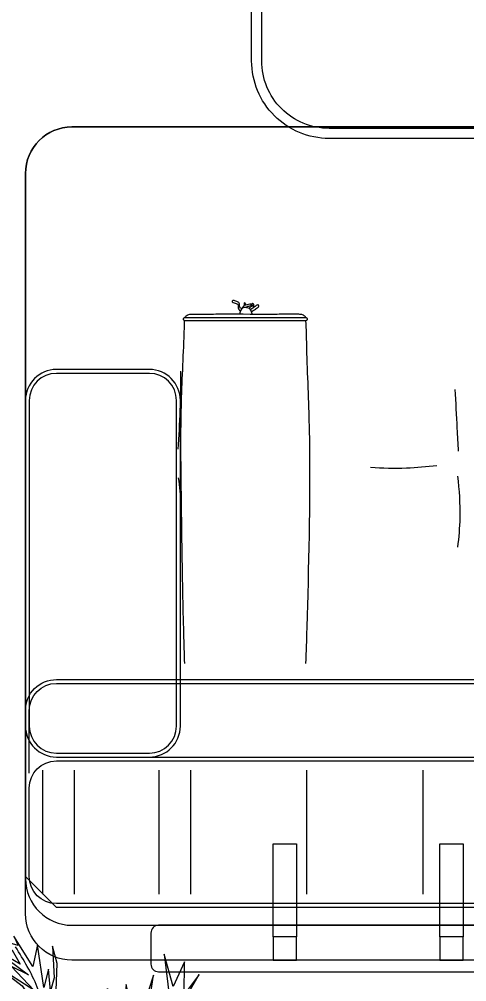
# Model space of a CAD drawing. Header units: centimetres. Extents: x 5488 to 20269, y -31398 to -19684.
# Drawn here: x 6651.5 to 6709.3, y -23982 to -23857.8 of the extents above; entities that cross this region are included whole.
import ezdxf

# ---------------------------------------------------------------- set-up
doc = ezdxf.new("R2010")
doc.units = ezdxf.units.CM
doc.set_wipeout_variables(frame=1)
for name, pattern in [('( Hidden )', [0.375, 0.25, -0.125]), ('DOT', [0.25, 0, -0.25]), ('HIDDEN', [9.524999999999999, 6.35, -3.175])]:
    doc.linetypes.add(name, pattern=pattern)
doc.layers.add('wipeout', color=7, linetype='Continuous', true_color=0xffffff)
for name, color, linetype, lineweight in [('xxx_Auto_FFE_UPHOLSTERY', 67, 'Continuous', 20), ('xxx_Auto_FFE_WOOD', 36, 'Continuous', 0), ('xxx_Auto_Kaplama_Ahşap Tarama', 16, 'Continuous', 5), ('xxx_Auto_Tefris_Tefris', 32, 'Continuous', 15), ('xxx_Auto_Yardimci_Yazi', 7, 'Continuous', 9)]:
    doc.layers.add(name, color=color, linetype=linetype, lineweight=lineweight)
doc.layers.add('xxx_Auto_LANDSCAPE', color=7, linetype='Continuous', lineweight=0, true_color=0x496639)
doc.styles.add('4N_100', font='arial.ttf', dxfattribs={"height": 16})

# ---------------------------------------------------------------- blocks, each defined once
blk = doc.blocks.new('uyt6ueueyu')
at = {"linetype": 'DOT'}
blk.add_wipeout([(-901.9077874563318, 523.8702232043166), (-841.9077874563314, 523.8702232043091), (-834.8367196444668, 520.9412910161741), (-831.9077874563328, 513.8702232043092), (-831.9077874563319, 451.68378839778853), (-834.8367196444668, 446.79915539244286), (-841.9077874563318, 443.8702232043088), (-901.9077874563322, 443.8702232043161), (-908.9788552681969, 446.7991553924511), (-911.9077874563309, 453.87022320431606), (-911.9077874563318, 513.8702232043165), (-908.9788552681968, 520.9412910161825)], dxfattribs=at).dxf.layer = 'wipeout'
at = {"color": 0}
for points in [[(-901.90778745633, 523.8702232043161), (-841.9077874563318, 523.8702232043088, -0.4142135623730577), (-831.9077874563318, 513.8702232043088), (-831.9077874563318, 453.8702232043088, -0.4142135623731325), (-841.9077874563318, 443.8702232043088), (-901.9077874563318, 443.8702232043161, -0.4142135623730576), (-911.90778745633, 453.8702232043161), (-911.9077874563318, 513.8702232043161, -0.4142135623731324)], [(-901.90778745633, 522.5702232043168), (-841.9077874563318, 522.5702232043095, -0.4142135623730618), (-833.2077874563329, 513.8702232043088), (-833.2077874563311, 453.8702232043088, -0.4142135623731326), (-841.9077874563318, 445.1702232043081), (-901.9077874563318, 445.1702232043153, -0.4142135623730618), (-910.6077874563307, 453.8702232043161), (-910.6077874563307, 513.8702232043161, -0.4142135623731326)]]:
    blk.add_lwpolyline(points, format="xyb", close=True, dxfattribs=at)
at = {"layer": 'xxx_Auto_Yardimci_Yazi', "color": 0, "linetype": '( Hidden )', "ltscale": 50, "style": '4N_100'}
blk.add_text('80x80cm', height=7, rotation=90, dxfattribs=at).set_placement((-862.0643524654037, 465.8070606345846))
blk = doc.blocks.new('lf01_sedir baza')
at = {"layer": 'xxx_Auto_FFE_WOOD'}
blk.add_lwpolyline([(3526.075064179525, 1344.286187823665), (3526.075064179525, 1126.286187823665, -0.4142135623730945), (3520.075064179525, 1120.286187823665), (3424.575064179525, 1120.286187823665, -0.4142135623730951), (3418.575064179525, 1126.286187823665), (3418.575064179525, 1244.286187823665, 0.4142135623730951), (3412.575064179525, 1250.286187823665), (3224.575064179525, 1250.286187823665, -0.4142135623730945), (3218.575064179525, 1256.286187823665), (3218.575064179525, 1265.286187823665)], format="xyb", dxfattribs=at)
blk.add_lwpolyline([(3522.575064179525, 1136.476712804353), (3526.575064179525, 1136.476712804353, 0.414213562373095), (3527.575064179525, 1137.476712804353), (3527.575064179521, 1333.286187824928, 0.414213562373095), (3526.575064179521, 1334.286187824928), (3522.575064179521, 1334.286187824928, 0.414213562373095), (3521.575064179521, 1333.286187824928), (3521.575064179525, 1137.476712804353, 0.414213562373095)], format="xyb", close=True, dxfattribs=at)
at = {"layer": 'xxx_Auto_FFE_WOOD', "linetype": 'HIDDEN', "ltscale": 5}
blk.add_lwpolyline([(3526.078526019247, 1334.286244849365), (3526.075064179525, 1136.476712804353)], dxfattribs=at)
for points in [[(3511.075064179521, 1173.786187824928), (3511.075064179521, 1176.786187824928), (3523.075064179521, 1176.786187824928), (3523.075064179521, 1173.786187824928)], [(3526.075064179521, 1173.786187824928), (3526.075064179521, 1176.786187824928), (3523.075064179521, 1176.786187824928), (3523.075064179521, 1173.786187824928)], [(3511.07506418393, 1152.286187813421), (3511.07506418393, 1155.286187813421), (3523.07506418393, 1155.286187813421), (3523.07506418393, 1152.286187813421)], [(3526.07506418393, 1152.286187813421), (3526.07506418393, 1155.286187813421), (3523.07506418393, 1155.286187813421), (3523.07506418393, 1152.286187813421)]]:
    blk.add_lwpolyline(points, close=True, dxfattribs=at)
blk = doc.blocks.new('mimder plan')
for points in [[(-196, -10.5), (-196, -95, 0.4142135623730951), (-191, -100), (-5.99997067260756, -100, -0.4142135623730951), (2.932739243988181e-05, -106), (2.932739243988181e-05, -224.0000000000036, 0.4142135623731054), (6.00002932739244, -230.0000000000036), (97.00005865478215, -230.0000000000036, 0.4142135623730951), (103.0000586547822, -224.0000000000036), (103.0000586547822, -10.5, 0.4142135623730951), (97.00005865478215, -4.5), (-190, -4.5, 0.414213562373095)], [(100.2071654359697, -225.9999706726048, -0.4142135623729428), (96.70716543596973, -229.4999706726048), (85.29295187360003, -229.4999706726121, -0.414213562373095), (81.79295187360003, -225.9999706726121), (81.79295187360003, -78.41421356237333, -0.414213562373095), (85.2929518735964, -74.91421356237333), (96.70716543596973, -74.91421356236606, -0.4142135623732472), (100.2071654359697, -78.41421356236606)], [(80.79295187360003, -226), (80.79295187360003, -214, 0.414213562373095), (77.29295187360003, -210.5), (35.29295187360003, -210.5, 0.414213562373095), (31.79295187360003, -214), (31.79295187360003, -226, 0.414213562373095), (35.29295187360003, -229.5), (77.29295187360003, -229.5, 0.414213562373095)]]:
    blk.add_lwpolyline(points, format="xyb", close=True)
for points in [[(81.29295187360003, -226), (81.29295187360003, -78.41421356237333, -0.4142135623729902), (85.2929518735964, -74.41421356237333), (96.70716543596973, -74.41421356236606, -0.4142135623732038), (100.7071654359697, -78.41421356236606), (100.7071654359697, -225.9999706726048), (96.70716543596973, -229.9999706726048)], [(96.70716543596973, -229.9999706726048), (75.29295187360003, -229.9999706726121, -0.4142135623732038), (71.29295187360003, -225.9999706726121), (71.29295187360003, -82.46133972286043)], [(83.35646020049353, -229.4999706726085), (75.29295187360003, -229.4999706726121, -0.414213562373095), (71.79295187360003, -225.9999706726121), (71.79295187360003, -82.6150629442709)], [(81.29295187360003, -214, 0.414213562373095), (77.29295187360003, -210), (35.29295187360003, -210, 0.414213562373095), (31.29295187360003, -214), (31.29295187360003, -226, 0.414213562373095), (35.29295187360003, -230), (77.29295187360003, -230, 0.414213562373095), (81.29295187360003, -226)]]:
    blk.add_lwpolyline(points, format="xyb")
for points in [[(99.0000586547485, -178.6642135623661), (83.0000586547485, -178.6642135623661)], [(99.0000586547485, -193.6642135623661), (83.0000586547485, -193.6642135623661)], [(99.0000586547485, -208.6642135623661), (83.0000586547485, -208.6642135623661)], [(99.00005865045568, -212.7499413345504), (83.00005865045568, -212.7499413345504)], [(99.0000586547485, -223.6642135623661), (83.0000586547485, -223.6642135623661)], [(99.00005865045568, -227.7499413345504), (83.00005865045568, -227.7499413345504)]]:
    blk.add_lwpolyline(points)
for points in [[(41.84445807927295, -174.0743193661147), (38.90252178880655, -174.2424794597173), (33.85919428677698, -174.4947072025898)], [(45.04939721478695, -174.1922054575443), (50.41811483272068, -173.9061716700417), (54.23660978627049, -174.202187488012)], [(43.70716543596973, -176.8658959362001), (44.0433872694357, -180.817447377849), (43.95933656345915, -185.4416143988492)], [(24.95886885789696, -209.2638845986294), (24.96006375462639, -209.361133164577), (24.95568247594383, -209.4607891270862), (24.94201063999026, -209.519475915884), (24.90006639991225, -209.5957785525461), (24.8628707193584, -209.6295132036503), (24.79795784862836, -209.6503236047029), (24.75414541311875, -209.6437502288136), (24.7147142562917, -209.6196474226599), (24.6818549296604, -209.5670599020705), (24.64127458881012, -209.4855384820949), (24.6380424941508, -209.4520245403219), (24.63485611220131, -209.2638845986294), (24.63366121547188, -208.9763974396919), (24.63519321093372, -208.5519920377337), (24.63106963493374, -201.3282005645779), (24.63366121547188, -199.7627637307123), (24.6380424941508, -197.6494005326895), (24.63366121547188, -194.0756364924673), (24.63585185480952, -193.8871976202863), (24.6380424941508, -193.7973606701307), (24.64450147254138, -193.7303497262437), (24.6818549296604, -193.6439802733767), (24.75414541311875, -193.5826279092907), (24.83957955697588, -193.5826279092907), (24.90597648005678, -193.6372992929246), (24.93815753686977, -193.6943765830911), (24.95568247594383, -193.7513465254306), (24.95849927743075, -193.7902708886177), (24.95787311528511, -193.9485498560098), (24.96006375462639, -194.1720469468819), (24.96006375462639, -194.5335866002206), (24.97453972468975, -199.8163657490441), (24.96006375462639, -204.0496644711748), (24.95568247594383, -205.5145298926218), (24.96006375462639, -207.6980099131288), (24.95568247594383, -209.0357062838884), (24.95886885789696, -209.2638845986294)], [(69.21862792673528, -193.7901314377268), (64.68449223064272, -193.6287095718544), (61.78951977046927, -193.5465006495724), (37.49860267478834, -193.3652217129966), (27.25364335369341, -193.7009499540436), (25.07397594643589, -193.7820224507414), (24.95643862329052, -193.790420011137)], [(24.63366121547188, -209.4040880424473), (24.45841164907506, -209.3139822345911), (24.18677465430846, -208.9130019408112), (24.13961230375753, -208.34294430519), (24.15101529953427, -207.5961804246581), (24.13200928556216, -205.436743960443), (24.14077175509919, -198.314414163222), (24.12160346026394, -196.1831576045697), (24.13200928556216, -194.7636571953481), (24.20353114825593, -194.254185167767), (24.30692422595712, -194.047178400433), (24.45841164907506, -193.8981535462917), (24.57233813585299, -193.8396499499177), (24.6380424941508, -193.82104980636), (24.64137093681893, -193.8239218726922)], [(23.81748227808021, -200.8210992090062), (23.57748973957678, -200.4171657548577), (23.26412990033532, -199.9706496629005), (23.10596462195281, -199.8604932947565), (23.05087810899749, -199.8896368323003), (22.9491185916213, -199.9375577214087), (22.9488873706814, -199.9376280081233), (23.04946672090409, -200.206357232164), (23.38549514895385, -200.6600566322923), (23.5165981172122, -200.8509778594962), (23.55349159833531, -200.9461638969296)], [(23.26870709248215, -200.5079971544292), (23.08813841494157, -200.492891669026), (22.97703837920744, -200.5136388131905), (22.88396295369785, -200.5272590790992), (22.79861935369081, -200.6581561326602), (22.81571973754217, -200.7396401401529), (22.8669089863597, -200.7773544853408), (23.01047415574612, -200.7396401401529), (23.10325958593785, -200.7323548822897), (23.18701981565937, -200.8475727907025), (23.30735588120842, -201.0253488815433), (23.38478262978788, -201.0838684953014)], [(23.39049651748246, -201.953334901209), (23.18361557716162, -201.8937197610067), (23.00387288288221, -201.7122894470376), (22.89335950113491, -201.3849140372076), (22.82664498489794, -201.0475214050712), (22.82310840740138, -200.9168541516483), (22.86817643011636, -200.8394711598012), (22.91160090105586, -200.8154833585904), (23.01712234915431, -200.910102712558), (23.06320034563578, -200.9564557003432), (23.14521887312185, -201.1815859580165), (23.23794141238068, -201.4285908966849), (23.30667631138749, -201.5477953943155)], [(24.12769946261142, -200.7435995190208), (23.85100569559472, -200.812413510419), (23.64491757144606, -200.8837891570511), (23.43331289603702, -201.0899659339375), (23.31764777537137, -201.3968969583184), (23.29658896580258, -201.6688270634695), (23.35889454973403, -201.9012425790024), (23.52028958171832, -202.0912937699832), (23.7528368077019, -202.2354932971757), (23.98503790650102, -202.3124636064458), (24.1274491522363, -202.324637105412)], [(23.45984238249548, -202.0453212580796), (23.39301615781187, -202.1863970010454), (23.26507991742801, -202.3180067350077), (23.12160917855545, -202.3487999915124), (22.93581829881987, -202.3648065917623), (22.82696509964626, -202.3720263371215), (22.72455347515097, -202.4052104885632), (22.53050210191032, -202.6951183248748), (22.42768481678468, -202.9777934031445), (22.38067090300501, -203.1422030168906), (22.39582942775633, -203.2232207007874), (22.46697770457286, -203.3214115916926), (22.64044077131803, -203.1957217422932), (22.74885441980769, -202.9227405539459), (22.95676512993123, -202.5501542717466), (23.12160917855545, -202.5501542717466), (23.26631610954246, -202.5429208412315), (23.47630137898705, -202.4695717429277), (23.66489379588347, -202.341864608039), (23.71392509449106, -202.2164330253872)], [(22.93065742316139, -201.5237393794159), (22.82981172546897, -201.5722182301797), (22.75981506951393, -201.6114510492007), (22.69918376575697, -201.6578199868709), (22.65643279343385, -201.6941670771012), (22.72340931589679, -201.7435801231695), (22.77518548869739, -201.7782642739039), (22.85498729904975, -201.7663069567679), (22.93478910940212, -201.7543496396356), (23.01987473033842, -201.7380632736786)], [(23.33933993812934, -201.3245986990405), (23.30980738687322, -201.3515201895716), (23.21713773670308, -201.378993943581)], [(69.21868874192842, -209.4362423553794), (65.39077246662237, -209.5455847740195), (60.00193399416275, -209.6763379871518), (46.51658700211738, -209.8808627433173), (36.65606048799054, -209.884441999322), (27.18040762579585, -209.5229472222636), (24.95787311528511, -209.4443555589933)], [(45.29073662471092, -210.2635790910354), (48.73263612923074, -209.9272713013597), (53.32746191655497, -210.0113513481592)], [(41.59229645655614, -210.2635790910354), (36.54896895452657, -210.0113513481592), (31.505641452497, -209.9272713013597)]]:
    blk.add_spline(points, degree=3)
blk = doc.blocks.new('A$Caa46bac8')
blk.add_blockref('lf01_sedir baza', (-3524.317704866644, -1348.528828510785))
at = {"layer": 'xxx_Auto_FFE_UPHOLSTERY'}
blk.add_blockref('mimder plan', (-105.7426700145106, 1.757359312879998), dxfattribs=at)
blk = doc.blocks.new('palm_plan')
at = {"color": 0}
for p, q in [((-35.70663038191378, 74.410808784869), (-52.98413269116827, 98.95932998445187)), ((-52.98413269116827, 98.95932998445187), (-46.84102143616565, 87.45221034506449)), ((-23.80435169049179, 73.26009603593047), (-39.93002000458091, 97.80861854384602)), ((-39.93002000458091, 97.80861854384602), (-36.47451801908301, 80.54793908476495)), ((-22.26857387674136, 78.24651489522057), (-29.56351912691025, 95.8907648345039)), ((-29.56351912691025, 95.8907648345039), (-23.80435169049179, 73.26009603593047)), ((-46.84102143616565, 87.45221034506449), (-62.19879957367266, 94.74005339389805)), ((-62.19879957367266, 94.74005339389805), (-52.98413269116827, 84.00007471491426)), ((-36.47451801908301, 80.54793908476495), (-41.84974163691641, 90.52077549501246)), ((-41.84974163691641, 90.52077549501246), (-35.70663038191378, 74.410808784869)), ((-21.88462751874522, 91.67148824395099), (-22.26857387674136, 78.24651489522057)), ((-16.12546008232675, 54.84870513624264), (-21.88462751874522, 91.67148824395099)), ((-12.28601681765576, 92.05505872415233), (-13.82179463140619, 72.10938459532463)), ((-11.51812664107456, 71.72581411512238), (-12.28601681765576, 92.05505872415233)), ((-52.98413269116827, 84.00007471491426), (-70.26163500042367, 86.68506938465998)), ((-70.26163500042367, 86.68506938465998), (-48.37679924991608, 79.78079812436044)), ((-13.82179463140619, 72.10938459532463), (-16.89335025890796, 87.45221034506449)), ((-16.89335025890796, 87.45221034506449), (-16.12546008232675, 54.84870513624264)), ((-36.85846437707914, 60.21869447573499), (-62.58274593166971, 77.09580345461472)), ((-62.58274593166971, 77.09580345461472), (-41.46579781833225, 57.53369980598927)), ((-48.37679924991608, 79.78079812436044), (-41.84974163691641, 74.79437926507035)), ((-35.70663038191378, 64.82154154649015), (-46.07313125958444, 75.56152022547485)), ((-46.07313125958444, 75.56152022547485), (-36.85846437707914, 60.21869447573499)), ((-5.375015386071027, 77.09580345461472), (-8.83051483215695, 60.60226495593724)), ((-3.071347395739394, 37.58802567716157), (-5.375015386071027, 77.09580345461472)), ((36.15903166217868, 67.82188106386002), (44.90009571580231, 77.20937459507513)), ((-41.84974163691641, 74.79437926507035), (-35.70663038191378, 64.82154154649015)), ((-10.36629264590829, 53.31442190710277), (-11.51812664107456, 71.72581411512238)), ((-1.919513400573123, 65.97225429542868), (-3.071347395739394, 37.58802567716157)), ((-1.151625763403899, 53.69799369563771), (-1.919513400573123, 65.97225429542868)), ((2.303876222094004, 70.1915308859825), (-1.151625763403899, 53.69799369563771)), ((2.303876222094004, 53.69799369563771), (2.303876222094004, 70.1915308859825)), ((30.29720342735618, 58.60068317820242), (36.15903166217868, 67.82188106386002)), ((-41.46579781833225, 57.53369980598927), (-64.11852374542013, 62.13654818507712)), ((-64.11852374542013, 62.13654818507712), (-49.1446868870853, 53.69799369563771)), ((-8.83051483215695, 60.60226495593724), (-10.36629264590829, 53.31442190710277)), ((-30.97197845426399, 42.55089454534118), (-66.3673709151135, 52.43674513842598)), ((-66.3673709151135, 52.43674513842598), (-42.77044345435115, 48.2542706423128)), ((-42.77044345435115, 48.2542706423128), (-54.94950278893793, 53.5774203578203)), ((-54.94950278893793, 53.5774203578203), (-46.57639949640998, 53.19719528468886)), ((-46.57639949640998, 53.19719528468886), (-50.00175866455629, 53.95764543095174)), ((5.37543184959577, 34.90303100741494), (2.303876222094004, 53.69799369563771)), ((-29.06900170294011, 40.26954410655253), (-58.37486195708516, 45.97292020352415)), ((-58.37486195708516, 45.97292020352415), (-30.97197845426399, 42.55089454534118)), ((-27.92721362061729, 38.74864512235945), (-50.00175866455629, 41.02999425281541)), ((-50.00175866455629, 41.02999425281541), (-29.06900170294011, 40.26954410655253)), ((-89.17843678241297, 34.02727617967957), (-98.39132099787639, 35.56126110893274)), ((-98.39132099787639, 35.56126110893274), (-83.03651397210433, 29.4253200835883)), ((-35.91972257864563, 38.36842004922801), (-22.59887516173512, 36.84751975670224)), ((-35.43661727103427, 37.09524734651859), (-18.54632954268436, 31.72629813163439)), ((-22.59887516173512, 36.84751975670224), (-27.92721362061729, 38.74864512235945)), ((-72.28815159347505, 25.59035579795636), (-89.17843678241297, 34.02727617967957)), ((-48.48820070352849, 14.08546424939414), (-69.21719018832118, 33.26028306088665)), ((-69.21719018832118, 33.26028306088665), (-58.46882527028083, 18.68742034548632)), ((-18.54632954268436, 31.72629813163439), (-49.25594105481741, 31.72629813163439)), ((-49.25594105481741, 31.72629813163439), (-17.01084884010743, 28.65832696479538)), ((13.05432091834973, 18.40949250873746), (5.37543184959577, 34.90303100741494)), ((-80.73329291823848, 22.52238463111735), (-102.2300227543192, 28.65832696479538)), ((-102.2300227543192, 28.65832696479538), (-93.01713853885576, 21.75539151232442)), ((-77.6623315130837, 24.82336267916344), (-88.41069643112405, 28.65832696479538)), ((-88.41069643112405, 28.65832696479538), (-80.73329291823848, 22.52238463111735)), ((-83.03651397210433, 29.4253200835883), (-77.6623315130837, 24.82336267916344)), ((-58.46882527028083, 18.68742034548632), (-72.28815159347505, 25.59035579795636)), ((-17.01084884010743, 28.65832696479538), (-40.81079719064292, 26.35734891674929)), ((-40.81079719064292, 26.35734891674929), (-18.36137910685284, 17.23815650925098)), ((-93.01713853885576, 21.75539151232442), (-111.4429044303706, 19.45441346427924)), ((-35.43661727103427, 10.25049996376219), (-53.0946428112602, 22.52238463111735)), ((-53.0946428112602, 22.52238463111735), (-48.48820070352849, 14.08546424939414)), ((-106.068724510762, 19.45441346427924), (-116.8170868893912, 7.182530105256774)), ((-116.8170868893912, 7.182530105256774), (-105.300984159474, 15.61945048697999)), ((-112.2106447816595, 5.648543867670924), (-89.9461771337019, 17.92042853502608)), ((-96.85584029529946, 16.38644229744023), (-112.2106447816595, 5.648543867670924)), ((-111.4429044303706, 19.45441346427924), (-106.068724510762, 19.45441346427924)), ((-105.300984159474, 15.61945048697999), (-96.85584029529946, 16.38644229744023)), ((-81.50103326952649, 17.15343541623315), (-100.6945420517422, 4.881550748877999)), ((-89.9461771337019, 17.92042853502608), (-97.62358064658747, 11.78448620134805)), ((-97.62358064658747, 11.78448620134805), (-81.50103326952649, 17.15343541623315)), ((-26.99147340685977, 5.648543867670924), (-37.73983578548814, 18.68742034548632)), ((-37.73983578548814, 18.68742034548632), (-35.43661727103427, 10.25049996376219)), ((-100.6945420517422, 4.881550748877999), (-86.1074753772582, 12.55147932014097)), ((-65.3784884318784, 13.31847113060121), (-86.87521572854712, 4.881550748877999)), ((-86.1074753772582, 12.55147932014097), (-73.05588940535199, 14.85245736818706)), ((-73.05588940535199, 14.85245736818706), (-65.3784884318784, 13.31847113060121)), ((-17.77858919139635, 4.114558938417758), (-30.83017516330256, 14.85245736818706)), ((-30.83017516330256, 14.85245736818706), (-26.99147340685977, 5.648543867670924)), ((-73.82362975664091, 6.415536986463849), (-93.78487889014468, -1.254390276467348)), ((-86.87521572854712, 4.881550748877999), (-71.52041124218704, 7.949521915716105)), ((-56.16560421641498, 8.71651503450903), (-73.82362975664091, 6.415536986463849)), ((-71.52041124218704, 7.949521915716105), (-56.16560421641498, 8.71651503450903)), ((-66.91396913445533, 4.114558938417758), (-51.55916210868327, 5.648543867670924)), ((-51.55916210868327, 5.648543867670924), (-42.34627789321985, 4.114558938417758)), ((-80.73329291823848, 0.2795946527858177), (-96.85584029529946, -6.623339491351544)), ((-93.78487889014468, -1.254390276467348), (-79.96555256694955, 3.347565819624833)), ((-63.84300772930055, 3.347565819624833), (-80.73329291823848, 0.2795946527858177)), ((-79.96555256694955, 3.347565819624833), (-66.91396913445533, 4.114558938417758)), ((-42.34627789321985, 4.114558938417758), (-63.84300772930055, 3.347565819624833)), ((-96.85584029529946, -6.623339491351544), (-73.82362975664091, -2.788376514053198)), ((-50.79142175739435, -4.322361443305454), (-74.59137010792983, -8.157325728937394)), ((-73.82362975664091, -2.788376514053198), (-46.95272000095156, -1.254390276467348)), ((-29.29469446072562, -3.555369632846123), (-50.79142175739435, -4.322361443305454)), ((-46.95272000095156, -1.254390276467348), (-29.29469446072562, -3.555369632846123)), ((-74.59137010792983, -8.157325728937394), (-46.95272000095156, -7.390332610144469)), ((-46.95272000095156, -7.390332610144469), (-33.90113656845733, -11.22529689577641)), ((-27.71435251035291, -13.75133959219329), (-57.70108491899191, -16.59424611066061)), ((-33.90113656845733, -11.22529689577641), (-27.71435251035291, -13.75133959219329)), ((29.24570927352124, -13.53331403454558), (45.37234496064866, -18.59078182829217)), ((29.24570927352124, -13.53331403454558), (40.16212223759703, -14.90138378305073)), ((40.16212223759703, -14.90138378305073), (35.50158050216032, -12.76738171363831)), ((35.50158050216032, -12.76738171363831), (62.00841479671726, -21.59438938143649)), ((-44.6494989470857, -17.36123922945353), (-78.43007186437262, -18.12823103991377)), ((-78.43007186437262, -18.12823103991377), (-53.0946428112602, -21.19620220675279)), ((-57.70108491899191, -16.59424611066061), (-44.6494989470857, -17.36123922945353)), ((-31.59791551459148, -18.8952241587067), (-40.04305683935399, -26.56515142163698)), ((-36.20435762232319, -20.42921039629255), (-31.59791551459148, -18.8952241587067)), ((-30.10665358863844, -27.60538200394967), (-12.86389027807309, -19.50466203028282)), ((45.37234496064866, -18.59078182829217), (35.56709347590368, -20.40866472353446)), ((62.00841479671726, -21.59438938143649), (53.07570895732806, -16.9383847474146)), ((53.07570895732806, -16.9383847474146), (79.48544630460219, -27.70539489119437)), ((-76.12685081050677, -28.09913765922283), (-90.7139174849899, -25.03116649238473)), ((-90.7139174849899, -25.03116649238473), (-80.73329291823848, -29.633122588476)), ((-68.44944983703226, -25.03116649238473), (-82.26877362081541, -23.49718025479888)), ((-82.26877362081541, -23.49718025479888), (-76.12685081050677, -28.09913765922283)), ((-53.0946428112602, -21.19620220675279), (-76.12685081050677, -21.19620220675279)), ((-76.12685081050677, -21.19620220675279), (-68.44944983703226, -25.03116649238473)), ((-60.00430597285776, -31.16710882606185), (-52.32690245997128, -25.03116649238473)), ((-59.23656562156884, -35.0020718033611), (-46.18497964966264, -21.96319532554571)), ((-52.32690245997128, -25.03116649238473), (-59.23656562156884, -35.0020718033611)), ((-46.18497964966264, -21.96319532554571), (-54.63012351383713, -31.16710882606185)), ((-53.86238316254912, -35.0020718033611), (-36.20435762232319, -20.42921039629255)), ((35.56709347590368, -20.40866472353446), (52.36111511349645, -22.27960856611662)), ((52.36111511349645, -22.27960856611662), (44.03756918748968, -24.96382619338237)), ((44.03756918748968, -24.96382619338237), (63.96710606625493, -33.03962826290535)), ((79.48544630460219, -27.70539489119437), (70.84402368882456, -20.23638830241634)), ((70.84402368882456, -20.23638830241634), (93.51231113105405, -34.47211327008699)), ((129.2330581028291, -23.51463864820835), (107.0112906632758, -21.95369159579968)), ((116.3860979289148, -26.98340842207836), (129.2330581028291, -23.51463864820835)), ((-80.73329291823848, -29.633122588476), (-102.2300227543192, -29.633122588476)), ((-102.2300227543192, -29.633122588476), (-89.17843678241297, -31.93410063652209)), ((-75.35911045921785, -44.20598530387724), (-67.68170948574425, -28.09913765922283)), ((-60.00430597285776, -25.79815961117765), (-70.75267089089812, -55.71087685243947)), ((-67.68170948574425, -28.09913765922283), (-60.00430597285776, -25.79815961117765)), ((-40.04305683935399, -26.56515142163698), (-44.6494989470857, -37.3030498514072)), ((-44.6494989470857, -37.3030498514072), (-30.10665358863844, -27.60538200394967)), ((25.21620564176555, -35.41962965461062), (20.93318104337595, -26.31651192383197)), ((40.70063110491628, -40.89643319157312), (29.11981894829114, -27.36923238095733)), ((29.11981894829114, -27.36923238095733), (40.23052807427848, -45.78796479180437)), ((93.51231113105405, -34.47211327008699), (82.1781674099393, -27.35425078625212)), ((93.51231113105405, -34.47211327008699), (87.39363409581165, -26.63653144469117)), ((87.39363409581165, -26.63653144469117), (109.615404074777, -33.92095058648465)), ((109.615404074777, -33.92095058648465), (102.150277607454, -28.71779461734604)), ((102.150277607454, -28.71779461734604), (126.1081215011454, -29.75842554950759)), ((126.1081215011454, -29.75842554950759), (116.3860979289148, -26.98340842207836)), ((-89.17843678241297, -31.93410063652209), (-105.300984159474, -35.0020718033611)), ((-105.300984159474, -35.0020718033611), (-86.87521572854712, -35.0020718033611)), ((-86.87521572854712, -35.0020718033611), (-103.765503456897, -39.60402920778506)), ((-90.7139174849899, -54.94388373364654), (-73.05588940535199, -32.70109375531501)), ((-73.05588940535199, -32.70109375531501), (-75.35911045921785, -44.20598530387724)), ((-70.75267089089812, -55.71087685243947), (-60.00430597285776, -31.16710882606185)), ((-54.63012351383713, -31.16710882606185), (-62.30752702672362, -45.73997023313041)), ((-62.30752702672362, -45.73997023313041), (-53.86238316254912, -35.0020718033611)), ((48.9989999160598, -40.97940164598367), (42.67761571367737, -34.1040509569948)), ((42.67761571367737, -34.1040509569948), (53.7883251325602, -52.52278620941888)), ((63.96710606625493, -33.03962826290535), (54.38431739294901, -33.79533697808165)), ((54.38431739294901, -33.79533697808165), (81.77273023194812, -40.66843843774132)), ((-103.765503456897, -39.60402920778506), (-93.01713853885576, -40.3710210182453)), ((-91.48165783627883, -44.20598530387724), (-82.26877362081541, -36.53605804094695)), ((-82.26877362081541, -36.53605804094695), (-90.7139174849899, -54.94388373364654)), ((33.48750702663347, -43.94678494339223), (25.21620564176555, -35.41962965461062)), ((81.77273023194812, -40.66843843774132), (63.69428734381927, -39.63616963847471)), ((63.69428734381927, -39.63616963847471), (77.02962268613919, -47.43316452084946)), ((-93.01713853885576, -40.3710210182453), (-106.068724510762, -51.1089194480146)), ((-106.068724510762, -51.1089194480146), (-97.62358064658747, -44.20598530387724)), ((-97.62358064658747, -44.20598530387724), (-101.4622824030312, -59.54583982973872)), ((-101.4622824030312, -59.54583982973872), (-91.48165783627883, -44.20598530387724)), ((50.0316388348665, -67.81255832764327), (33.48750702663347, -43.94678494339223)), ((54.10735904183457, -64.23435406942735), (40.70063110491628, -40.89643319157312)), ((56.10952354220717, -54.67479000571529), (48.9989999160598, -40.97940164598367)), ((61.83905372450499, -56.43511208399377), (54.08632126275461, -43.15906159375027)), ((54.08632126275461, -43.15906159375027), (61.81387492837166, -59.20229319782175)), ((40.23052807427848, -45.78796479180437), (50.0316388348665, -67.81255832764327)), ((62.97654409398274, -48.3570586588703), (67.66515610011629, -70.96917548704187)), ((77.02962268613919, -47.43316452084946), (93.32836388533633, -56.96282320376213)), ((53.7883251325602, -52.52278620941888), (60.45392174745484, -68.34252080301121)), ((62.60301325665841, -66.02233158387025), (56.10952354220717, -54.67479000571529)), ((86.11712953267397, -54.33616851973147), (79.32564120417555, -52.3523501462796)), ((79.32564120417555, -52.3523501462796), (88.41314943908401, -59.2553562714329)), ((99.64974808771785, -63.838173892751), (86.11712953267397, -54.33616851973147)), ((-21.11316763490959, -57.48458144435426), (-24.00197659624064, -68.02243243428438)), ((61.81387492837166, -59.20229319782175), (66.30520401467675, -80.10940237692557)), ((67.66515610011629, -70.96917548704187), (61.83905372450499, -56.43511208399377)), ((79.32150296387044, -76.19482798832632), (75.00228077800784, -59.75991182465987)), ((75.00228077800784, -59.75991182465987), (75.22060425366453, -82.54021620194635)), ((88.41314943908401, -59.2553562714329), (79.07800098497682, -56.18170756644486)), ((79.07800098497682, -56.18170756644486), (95.96859759263225, -70.8263969863383)), ((93.32836388533633, -56.96282320376213), (99.64974808771785, -63.838173892751)), ((63.48872516663323, -85.61611342095875), (54.10735904183457, -64.23435406942735)), ((-24.00197659624064, -68.02243243428438), (-25.0789167970479, -80.8041160241728)), ((60.45392174745484, -68.34252080301121), (63.48872516663323, -85.61611342095875)), ((66.30520401467675, -80.10940237692557), (62.60301325665841, -66.02233158387025)), ((80.26170902514605, -66.41176478786474), (79.32150296387044, -76.19482798832632)), ((82.15901959099483, -91.76340941996932), (80.26170902514605, -66.41176478786474)), ((95.96859759263225, -70.8263969863383), (85.15174496816053, -66.88641567559807)), ((85.15174496816053, -66.88641567559807), (93.2990457534197, -83.57248287494167)), ((82.75501323975823, -73.03596231490428), (82.15901959099483, -91.76340941996932)), ((86.73002272021313, -80.52649173238933), (82.75501323975823, -73.03596231490428)), ((93.2990457534197, -83.57248287494167), (90.36081730430305, -79.0726358343054)), ((90.36081730430305, -79.0726358343054), (95.02847198911513, -95.30941237063234)), ((95.02847198911513, -95.30941237063234), (86.73002272021313, -80.52649173238933))]:
    blk.add_line(p, q, dxfattribs=at)
for points in [[(56.14363322604095, 74.49069166304616), (75.62786656128537, 78.86044353846228), (59.72237032385965, 72.50444092952421), (48.58852270371972, 69.32643897088838), (66.87984198008326, 71.70994011278162), (46.59974176912056, 62.54580123891719)], [(-15.50943557061601, -87.30283910536491), (-5.650718869919729, -104.667624883783), (-11.63350273819469, -88.61801813130751), (-16.76277437836052, -78.2376119870869), (-6.234946410874727, -93.38417188860603), (-13.07829023674913, -72.20794580492839)]]:
    blk.add_lwpolyline(points, dxfattribs=at)
for centre, radius, start, end in [((99.169737181056, 53.29780423129614), 81.80964250274616, 133.8194353844676, 142.4149887049304), ((82.97862138750406, 82.63982042755651), 50.09976615149266, 143.6631003810137, 162.8703788674426), ((64.92215517212662, 79.91771538428475), 34.24708764029177, 126.9528534423017, 151.8694190464421), ((90.53285218348628, 79.13587585796085), 53.9838089348687, 149.0425335133883, 166.4483793290283), ((85.75678897238231, 51.51898266627359), 56.24421271117682, 125.1810031658124, 155.2139140494315), ((69.12327388458107, 57.69117627738979), 42.78720085672745, 111.9800124237559, 140.9277827021839), ((59.95040541314665, 75.90828107053676), 25.51623262538648, 120.6822836056061, 159.6516656087476), ((49.4705048011765, 85.0852054642337), 13.11342582033138, 100.6314011945177, 149.194825586648), ((80.36589880059637, 33.27824600256827), 61.92622676675341, 99.57061964864927, 137.5209076977319), ((92.71009359354866, 33.32474038512737), 65.05403976362156, 110.5941900813583, 137.4972374433934), ((64.52078238552622, 31.89886109211511), 43.40784099011565, 101.1271538701432, 142.0380356375031), ((69.9117373806921, 20.84021606858641), 47.77870837301506, 119.2036971877009, 159.3560266269809), ((73.53149398667938, 0.02792908186711429), 56.68243429455712, 93.0922991293487, 169.4310415212578), ((68.76314868224836, -2.855810356601069), 59.50823229809638, 88.35273877346145, 137.0574134160169), ((75.71210175066517, -19.74180050699852), 64.8562520213254, 117.2482430313139, 152.6959421393457), ((71.95252986633659, 0.365278611575377), 45.63737426452857, 124.6301261613987, 152.1817180731324), ((85.89186644288839, -24.59740168848384), 66.70223197182358, 117.570288799629, 159.0295728484768), ((77.23792640813008, -30.92935420555114), 69.12761992432736, 108.7481945804844, 132.0079541298862), ((75.42371920761798, -36.07032711682768), 62.46495841960552, 106.2911192968202, 146.5572560348166), ((89.11731065671302, -20.29415761365635), 54.0960734187024, 125.2433134483157, 156.3328546723024), ((77.98411957445751, -118.5967477454378), 124.9399452383047, 80.11436082208932, 108.4985258592397), ((90.77169069426327, -108.28936484733), 112.5221759305391, 85.4279815302974, 116.7161089440313), ((51.31583031314221, -50.1353189753163), 56.68243429455712, 142.7949827951667, 219.1337251871589), ((67.4207962750852, -38.4636725789469), 64.8562520213254, 159.5300821770773, 194.9777812851957), ((72.58091482070267, -45.48428710071312), 60.91671715825356, 158.5901486699508, 193.4128642105127), ((103.9763304483595, -38.37577259490809), 89.39779992214523, 170.2572444280274, 202.8835471700374), ((50.00486929162344, -49.19281507687174), 45.63737426452857, 160.0443062433678, 187.5958981551026), ((76.73061441714344, -32.07487106339522), 69.12761992432736, 180.2180701866384, 203.4778297359636), ((97.55534009818348, -54.60175520456596), 78.17067555715136, 162.3252225783035, 193.7176505479216), ((33.47166115062464, -61.44193449029899), 47.77870837301506, 152.8699976894918, 193.0223271287845), ((50.24663784355926, -44.66632477580788), 59.50823229809638, 175.1686109004485, 223.8732855430309), ((21.6597119045764, -64.88197526405474), 43.40784099011565, 170.1879886789173, 211.0988704462828), ((21.40283020186143, -93.79306583726702), 56.24421271117682, 157.0121102671159, 187.0450211506802), ((54.52634362306071, -75.8386980899013), 84.99592387741599, 177.2951429624372, 209.1957498744053), ((-14.00079180224202, -91.0744525787859), 25.51623262538648, 152.574358707791, 191.5437407108687), ((5.653654163056672, -85.62402352816116), 42.78720085672745, 171.2982416142395, 200.2460118927266), ((62.27280844242978, -86.13740200181746), 87.66949527025916, 176.4689470156428, 200.8208534120944), ((-1.585768226668733, -113.5824059395181), 52.22974990089335, 149.5519005768857, 178.1335554131242), ((2.23561526143294, -101.2341292009824), 50.49084930063731, 162.3651279952303, 184.7730457316301), ((-5.723248483059251, -110.2120886784214), 42.62537475060245, 144.6148937711062, 173.5658332489098), ((-27.83938954657424, -89.48150856377833), 13.11342582033138, 163.0311987298092, 211.5946231219783), ((200.524391425417, -129.1352444466465), 254.8968297363715, 171.2703790089308, 176.1186838047392)]:
    blk.add_arc(centre, radius, start, end, dxfattribs=at)
for points in [[(12.54180668337995, 18.55669041983674), (11.25348184661198, 47.51577301276302), (13.83013152014701, 63.60415353938879), (13.83013152014701, 42.36749244790917), (19.62759328560151, 77.11839182108815), (19.62759328560151, 57.812336759137), (29.29002956135901, 93.85030725477827), (34.44332890842907, 103.5033347857534)], [(0, 0), (-12.02261125612313, 33.88791387395577), (-30.05653067971889, 66.91790549677808), (-46.37293167017106, 85.36322539199045)], [(7.867186449258043, 1.30981518054341), (18.64275608526714, 33.22058431753976), (25.5699081755165, 59.74881327811545), (30.572851492886, 81.6634380553296), (32.88190303610645, 89.73724766579471)], [(-17.77858919139635, 4.114558938417758), (-22.26474952266108, 12.86591095144286), (-31.96403520217427, 20.07420736363929), (-37.0502458304918, 21.72857068911617), (-25.27068675080682, 19.35965876671526), (-18.36137910685284, 17.23815650925098)], [(-12.40440673237572, -3.555369632846123), (-63.07526737801254, 16.38644229744023), (-82.26877362081541, 19.45441346427924), (-106.068724510762, 17.92042853502608)], [(40.1850785197239, -7.77949097990404), (65.46111286240193, -5.694690225637714), (81.7104496067168, -4.497123158831528), (61.04457704522792, -9.387673801311394), (96.1965453791081, -7.026595145148349), (77.40938896799707, -11.47255016511372), (114.7038928526836, -12.5761679535326), (129.9274881766023, -18.13804353620981)], [(-8.565704975932931, -13.5262749438225), (-60.77204632414669, -24.2641733735918), (-91.48165783627883, -39.60402920778506), (-102.2300227543192, -48.04094958950918)], [(19.88538231617713, -13.22684928496165), (64.28614136390388, -44.75119824918511), (77.34865659541447, -59.14473238085793), (89.07639853761884, -79.9113122885874)], [(-11.66716725549395, -17.51490684644432), (-25.70326452372228, -35.93302522277099), (-35.88504548296169, -48.65334157134203), (-20.15931031154287, -34.38109480943513), (-41.9961062939401, -62.02869708141952), (-27.69998376313015, -49.05392761760413), (-47.89237198432329, -80.42852642224898), (-51.57712234588416, -90.73192631972233)], [(107.0112906632758, -21.95369159579968), (113.9555914010034, -17.96460570168256), (129.9274881766023, -18.13804353620981)], [(62.97654409398274, -48.3570586588703), (67.37517201581068, -55.91502125870829), (72.60127629746057, -68.22169842126277), (75.22060425366453, -82.54021620194635)]]:
    blk.add_spline(points, degree=3, dxfattribs=at)
blk = doc.blocks.new('A$C21533CF2')
blk.add_wipeout([(74.13046570411657, 39.4887315090589), (75.19695180437908, 40.41723344992202), (76.21338228557204, 41.40027848101124), (77.17697118238512, 42.435172144239644), (78.08507736463048, 43.51907786801264), (78.93521177638311, 44.64902474207632), (79.72504425830499, 45.8219156605995), (80.4524099344757, 47.03453581109329), (81.11531514613847, 48.28356148601149), (81.71194291616686, 49.565569192805654), (82.24065792933982, 50.877045037451936), (82.70001101452496, 52.21439435583933), (83.08874311686424, 53.57395156643349), (83.4057887487036, 54.95199021740539), (83.6502789099652, 56.34473320062622), (83.82154347014426, 57.748363104363264), (83.91911300496682, 59.159032676634354), (83.94272008312558, 60.572875370187596), (83.8922999992583, 61.98601594047575), (83.76799095131469, 63.394581067420944), (83.57013366174974, 64.79470997192307), (83.29927044364953, 66.1825649979695), (82.95614371425009, 67.5543421314116), (82.54169396008442, 68.9062814264692), (82.05705715910727, 70.23467731151229), (81.50356166711435, 71.5358887457534), (80.88272457676513, 72.80634919909912), (80.19624755939024, 74.04257642774652), (79.44601220075214, 75.24118201880603), (78.6340748438506, 76.39888067764626), (77.76266095250617, 77.5124992327379), (76.83415901164655, 78.57898533301656), (75.85111398055815, 79.59541581420525), (74.81622031733058, 80.55900471101407), (73.73231459355506, 81.46711089326116), (72.60236771949047, 82.31724530500699), (71.42947680097328, 83.10707778693222), (70.21685665047357, 83.83444346311065), (68.96783097555021, 84.49734867476577), (67.68582326876286, 85.09397644479328), (66.37434742410124, 85.62269145796549), (65.03699810571646, 86.08204454315997), (63.67744089514271, 86.47077664549657), (62.29940224415378, 86.78782227733264), (60.90665926094317, 87.03231243859842), (59.503029357197605, 87.20357699877583), (58.092359784926515, 87.30114653359838), (56.67851709138091, 87.324753611752), (55.26537652109022, 87.27433352788644), (53.85681139413821, 87.15002447994371), (52.456682489641175, 86.95216719037532), (51.06882746359641, 86.6813039722666), (49.697050330150105, 86.33817724287739), (48.345111035095044, 85.92372748871), (47.016715150046046, 85.43909068774056), (45.715503715812574, 84.8855951957425), (44.44504326246265, 84.26475810540352), (43.20881603382453, 83.57828108801495), (42.010210442756566, 82.82804572938625), (40.85251178391283, 82.01610837246855), (39.73889322881617, 81.14469448113863), (38.67240712855366, 80.21619254027551), (37.65597664735899, 79.23314750918375), (36.692387750545905, 78.19825384595534), (35.78428156830226, 77.11434812218491), (34.93414715654791, 75.98440124811866), (34.14431467463793, 74.81151032959116), (33.41694899845703, 73.59889017910425), (32.75404378679427, 72.34986450418604), (32.157416016774334, 71.06785679738249), (31.628701003601375, 69.7563809527362), (31.16934791840606, 68.41903163435566), (30.780615816068497, 67.05947442376404), (30.463570184229127, 65.68143577279216), (30.219080022967542, 64.28869278957131), (30.047815462798656, 62.8850628858274), (29.950245927965927, 61.474393313563176), (29.926638849807166, 60.06055062000994), (29.97705893367444, 58.647410049721785), (30.101367981626524, 57.23884492276717), (30.29922527119147, 55.83871601826505), (30.570088489303565, 54.45086099221432), (30.91321521868094, 53.07908385878339), (31.327664972848325, 51.72714456372834), (31.81230177382375, 50.3987486786827), (32.36579726581839, 49.09753724444414), (32.986634356165894, 47.82707679109588), (33.67311137355267, 46.59084956244415), (34.42334673218061, 45.39224397139151), (35.235284089092325, 44.234545312544405), (36.10669798042657, 43.120926757459635), (37.035199921296375, 42.0544406571741), (38.018244952383036, 41.03801017598286), (39.053138615600446, 40.07442127918091), (40.13704433937769, 39.16631509693639), (41.26699121345074, 38.31618068518113), (42.43988213196793, 37.52634820325589), (43.65250228246935, 36.79898252708003), (44.901527957382534, 36.13607731543176), (46.18353566416988, 35.53944954540425), (47.495011508831496, 35.01073453223206), (48.832360827216284, 34.55138144703757), (50.191918037798494, 34.162649344691545), (51.56995668877896, 33.8456037128649), (52.96269967198957, 33.60111355159911), (54.36632957573513, 33.4298489914217), (55.776999148006226, 33.33227945659915), (57.19084184155183, 33.308672378445536), (58.60398241184252, 33.3590924623111), (60.01254753879452, 33.483401510253834), (61.41267644330003, 33.681258799812795), (62.80053146934479, 33.952122017921525), (64.17230860278264, 34.29524874732014), (65.5242478978377, 34.70969850148753), (66.8526437828867, 35.19433530245698), (68.15385521712017, 35.74783079445504), (69.4243156704701, 36.36866788479402), (70.66054289911838, 37.05514490217572), (71.85914849017446, 37.80538026080875), (73.01684714901819, 38.617317617726435)]).dxf.layer = 'wipeout'
at = {"layer": 'xxx_Auto_Tefris_Tefris'}
blk.add_circle((56.93467946645978, 60.31671299508525), 27, dxfattribs=at)
at = {"layer": 'xxx_Auto_LANDSCAPE', "xscale": -0.364783083416274, "yscale": 0.364783083416274, "zscale": 0.3647830834162722, "rotation": 328.9633282841189}
blk.add_blockref('palm_plan', (59.41276612221554, 57.22750328806615), dxfattribs=at)

msp = doc.modelspace()

# ---------------------------------------------------------------- block references
at = {"layer": 'xxx_Auto_Tefris_Tefris', "rotation": 270}
msp.add_blockref('uyt6ueueyu', (6237.664538996829, -24705.06014053232), dxfattribs=at)

# ---------------------------------------------------------------- next in the draw order: block references
msp.add_blockref('A$Caa46bac8', (6880.568546434059, -23977.41153254534), dxfattribs=at)

# ---------------------------------------------------------------- next in the draw order: block references
at = {"layer": 'xxx_Auto_Tefris_Tefris', "linetype": 'ByBlock', "xscale": -0.6785773943030611, "yscale": 0.6785773943030611, "zscale": 0.6785773943030642, "rotation": 263.6633441428334}
msp.add_blockref('A$C21533CF2', (6614.945275933107, -24038.94703012253), dxfattribs=at)

# ---------------------------------------------------------------- next in the draw order: hatches: boundary and pattern name
at = {"layer": 'xxx_Auto_Kaplama_Ahşap Tarama'}
h = msp.add_hatch(dxfattribs=at)
h.set_pattern_fill('AR-CONC', color=256, scale=0.5)
h.set_pattern_definition([(49.99999999999999, (809.5311465491541, -3617.590723406778), (91.092334498002, -7.969542769451543), [9.525, -104.775]), (355, (809.5311465491541, -3617.590723406778), (-17.62171071248467, 95.52842261951757), [7.62, -83.820292085]), (100.4514447, (817.1221500491538, -3618.25485015678), (73.47062354517664, 87.55887595609755), [8.095004399999997, -89.04512229999997]), (46.18420000000001, (809.5311465491541, -3592.190723406777), (135.539520446065, -21.02116396636357), [14.2875, -157.1625]), (96.63555760999994, (820.8260965491545, -3593.94247340678), (118.7020670257515, 123.7130622988608), [12.14251157, -133.56780408]), (351.1841511700001, (809.5311465491541, -3592.190723406777), (118.7020670324885, 123.7130622927663), [11.429983535, -125.72986596]), (21, (822.2311465491539, -3598.540723406779), (75.80719563456624, -51.1325990935438), [9.525, -104.775]), (326.0000000000001, (822.2311465491539, -3598.540723406779), (30.90101417382354, 92.09398306115963), [7.62, -83.82]), (71.45144499999999, (828.5484128491544, -3602.801773356779), (106.7082096393581, 40.96138444295262), [8.0950044, -89.04496879999999]), (37.50000000000001, (809.5311465491541, -3617.590723406778), (1.544301625295908, 42.27751943657655), [0, -82.804, 0, -85.09, 0, -84.1375]), (7.499999999999999, (809.5311465491541, -3617.590723406778), (33.40983125515287, 50.09028740905975), [0, -48.514, 0, -80.899, 0, -32.0675]), (327.5, (781.2101465491542, -3617.590723406778), (67.7952975834357, -2.864371996336722), [0, -31.75, 0, -99.06, 0, -131.445]), (317.5, (768.5101465491543, -3617.590723406778), (74.06459069300902, 12.71324551666651), [0, -41.275, 0, -65.786, 0, -93.345])])
edge = h.paths.add_edge_path()
edge.add_line((9312.934239034274, -27555.318573272), (9330.626290762004, -27555.318573272))
edge.add_arc((9330.626290762002, -27548.31857327201), 6.999999999996362, 270.0000000000148, 349.5592448212793)
edge.add_arc((-12655703.85192648, 2009176.563850346), 12827763.87852466, 350.8642093146535, 350.8644691225534)
edge.add_line((9346.745801669727, -27492.15741189267), (9332.44991226789, -27492.15744410318))
edge.add_line((9332.44991226789, -27492.15744410318), (9332.449455501846, -27061.10236461796))
edge.add_line((9332.449455501846, -27061.10236461796), (9346.746142236898, -27061.10234946853))
edge.add_arc((-12660642.42867646, -2064524.00734829), 12832765.90526256, 9.135530923292796, 9.135790639500211)
edge.add_arc((9330.626290762002, -27004.9390702985), 6.999999999999829, 10.44075517872073, 89.9999999999851)
edge.add_line((9330.626290762004, -26997.9390702985), (9312.934239034272, -26997.9390702985))
edge.add_arc((9312.934239034274, -27004.9390702985), 7, 90.0000000000149, 170.4864106854212)
edge.add_arc((10864.46380279621, -27276.62882178525), 1582.137683424508, 170.0694418627802, 189.93055813722)
edge.add_arc((9312.934239034275, -27548.318573272), 7.000000000000069, 189.5135893145788, 269.9999999999852)

doc.saveas('drawing.dxf')
